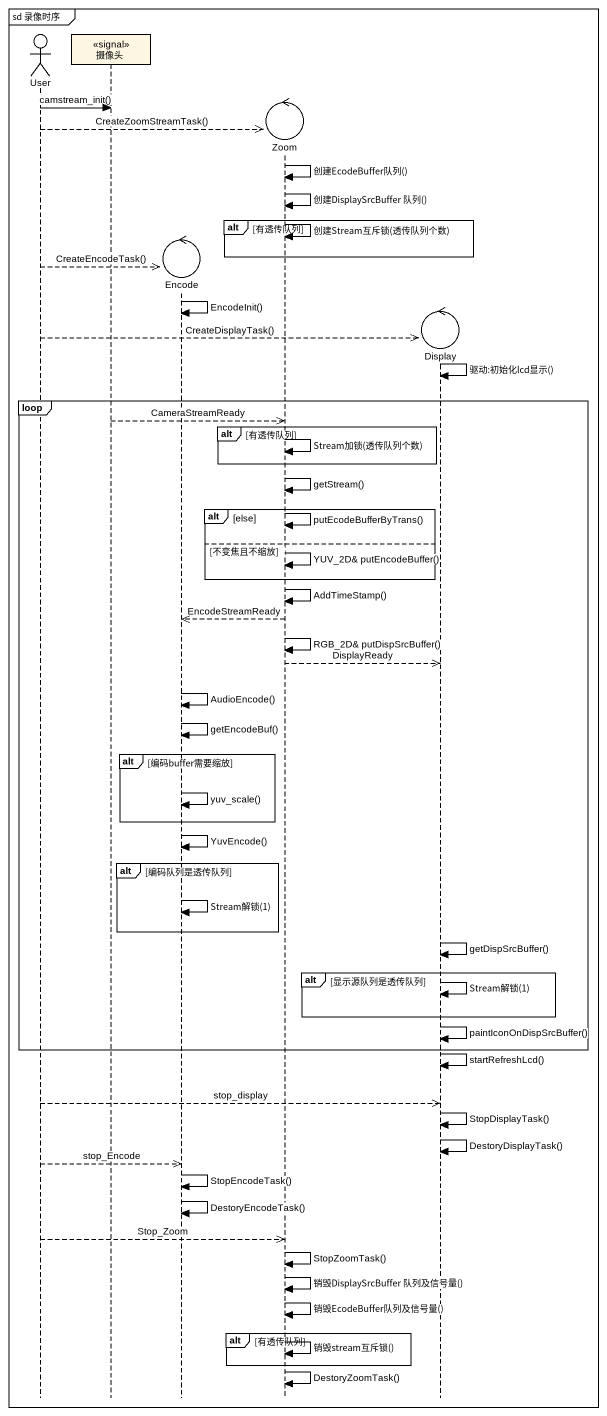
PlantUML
@startuml
mainframe sd 录像时序
hide footbox
actor User
participant 摄像头 <<signal>>
control Encode
control Zoom
control Display

User -> 摄像头 : camstream_init()
User -->> Zoom ** : CreateZoomStreamTask()
Zoom -> Zoom : 创建EcodeBuffer队列()
Zoom -> Zoom : 创建DisplaySrcBuffer 队列()
alt 有透传队列
  Zoom -> Zoom : 创建Stream互斥锁(透传队列个数)
end
User -->> Encode ** : CreateEncodeTask()
Encode -> Encode : EncodeInit()
User -->> Display ** : CreateDisplayTask()
Display -> Display : 驱动:初始化lcd显示()
loop
  摄像头 -->> Zoom : CameraStreamReady
  alt 有透传队列
    Zoom -> Zoom : Stream加锁(透传队列个数)
  end
  Zoom -> Zoom : getStream()
  alt else
    Zoom -> Zoom : putEcodeBufferByTrans()
  else 不变焦且不缩放
    Zoom -> Zoom : YUV_2D& putEncodeBuffer()
  end
  Zoom -> Zoom : AddTimeStamp()
  Zoom -->> Encode : EncodeStreamReady
  Zoom -> Zoom : RGB_2D& putDispSrcBuffer()
  Zoom -->> Display : DisplayReady
  Encode -> Encode : AudioEncode()
  Encode -> Encode : getEncodeBuf()
  alt 编码buffer需要缩放
    Encode -> Encode : yuv_scale()
  end
  Encode -> Encode : YuvEncode()
  alt 编码队列是透传队列
    Encode -> Encode : Stream解锁(1)
  end
  Display -> Display : getDispSrcBuffer()
  alt 显示源队列是透传队列
    Display -> Display : Stream解锁(1)
  end
  Display -> Display : paintIconOnDispSrcBuffer()
end
Display -> Display : startRefreshLcd()
User -->> Display : stop_display
Display -> Display : StopDisplayTask()
Display -> Display : DestoryDisplayTask()
User -->> Encode : stop_Encode
Encode -> Encode : StopEncodeTask()
Encode -> Encode : DestoryEncodeTask()
User -->> Zoom : Stop_Zoom
Zoom -> Zoom : StopZoomTask()
Zoom -> Zoom : 销毁DisplaySrcBuffer 队列及信号量()
Zoom -> Zoom : 销毁EcodeBuffer队列及信号量()
alt 有透传队列
  Zoom -> Zoom : 销毁stream互斥锁()
end
Zoom -> Zoom : DestoryZoomTask()
@enduml
